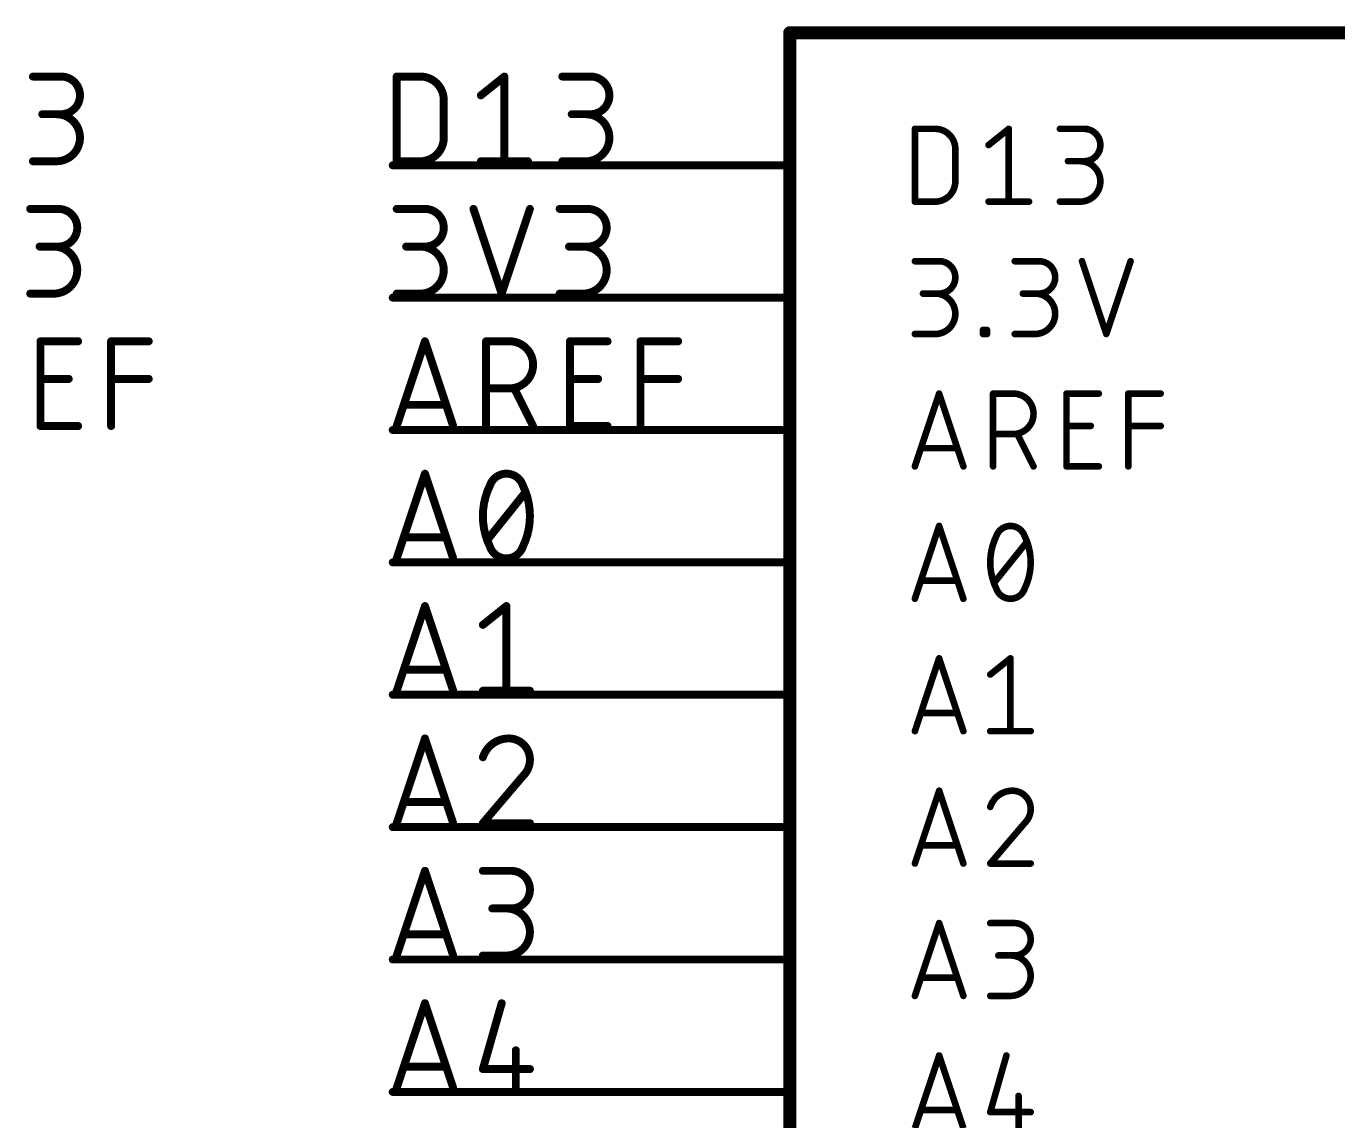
# Model space of a CAD drawing. Extents: x 13 to 226, y 41 to 152.
# Drawn here: x 64.09 to 89.26, y 73.11 to 94.11 of the extents above; entities that cross this region are included whole.
import ezdxf

# ---------------------------------------------------------------- set-up
doc = ezdxf.new("R2010")
doc.units = 0
for name, color, linetype in [('91', 122, 'CONTINUOUS'), ('94', 12, 'CONTINUOUS'), ('95', 251, 'CONTINUOUS')]:
    doc.layers.add(name, color=color, linetype=linetype)

msp = doc.modelspace()

# ---------------------------------------------------------------- linework, layer by layer
at = {"layer": '91', "const_width": 0.1524}
for points in [[(71.12, 91.44), (73.66, 91.44)], [(71.12, 88.9), (73.66, 88.9)], [(71.12, 86.36), (73.66, 86.36)], [(71.12, 83.82), (73.66, 83.82)], [(71.12, 81.28), (73.66, 81.28)], [(71.12, 78.74), (73.66, 78.74)], [(71.12, 76.2), (73.66, 76.2)], [(71.12, 73.66), (73.66, 73.66)]]:
    msp.add_lwpolyline(points, dxfattribs=at)
at = {"layer": '91', "const_width": 0.0762}
for points in [[(71.12, 91.4781, 1), (71.12, 91.4019)], [(73.66, 91.4019, 1), (73.66, 91.4781)], [(71.12, 88.9381, 1), (71.12, 88.8619)], [(73.66, 88.8619, 1), (73.66, 88.9381)], [(71.12, 86.3981, 1), (71.12, 86.3219)], [(73.66, 86.3219, 1), (73.66, 86.3981)], [(71.12, 83.8581, 1), (71.12, 83.7819)], [(73.66, 83.7819, 1), (73.66, 83.8581)], [(71.12, 81.3181, 1), (71.12, 81.2419)], [(73.66, 81.2419, 1), (73.66, 81.3181)], [(71.12, 78.7781, 1), (71.12, 78.7019)], [(73.66, 78.7019, 1), (73.66, 78.7781)], [(71.12, 76.2381, 1), (71.12, 76.1619)], [(73.66, 76.1619, 1), (73.66, 76.2381)], [(71.12, 73.6981, 1), (71.12, 73.6219)], [(73.66, 73.6219, 1), (73.66, 73.6981)]]:
    msp.add_lwpolyline(points, format="xyb", dxfattribs=at)
at = {"layer": '94'}
for points, const_width in [([(78.74, 93.98), (78.74, 53.34)], 0.254), ([(101.6, 93.98), (78.74, 93.98)], 0.254), ([(73.66, 91.44), (78.74, 91.44)], 0.1524), ([(73.66, 88.9), (78.74, 88.9)], 0.1524), ([(73.66, 86.36), (78.74, 86.36)], 0.1524), ([(73.66, 83.82), (78.74, 83.82)], 0.1524), ([(73.66, 81.28), (78.74, 81.28)], 0.1524), ([(73.66, 78.74), (78.74, 78.74)], 0.1524), ([(73.66, 76.2), (78.74, 76.2)], 0.1524), ([(73.66, 73.66), (78.74, 73.66)], 0.1524)]:
    msp.add_lwpolyline(points, dxfattribs=dict(at, const_width=const_width))
for points, const_width in [([(78.8035, 93.98, 1), (78.6765, 93.98)], 0.127), ([(78.74, 94.0435, 1), (78.74, 93.9165)], 0.127), ([(73.66, 91.4781, 1), (73.66, 91.4019)], 0.0762), ([(78.74, 91.4019, 1), (78.74, 91.4781)], 0.0762), ([(73.66, 88.9381, 1), (73.66, 88.8619)], 0.0762), ([(78.74, 88.8619, 1), (78.74, 88.9381)], 0.0762), ([(73.66, 86.3981, 1), (73.66, 86.3219)], 0.0762), ([(78.74, 86.3219, 1), (78.74, 86.3981)], 0.0762), ([(73.66, 83.8581, 1), (73.66, 83.7819)], 0.0762), ([(78.74, 83.7819, 1), (78.74, 83.8581)], 0.0762), ([(73.66, 81.3181, 1), (73.66, 81.2419)], 0.0762), ([(78.74, 81.2419, 1), (78.74, 81.3181)], 0.0762), ([(73.66, 78.7781, 1), (73.66, 78.7019)], 0.0762), ([(78.74, 78.7019, 1), (78.74, 78.7781)], 0.0762), ([(73.66, 76.2381, 1), (73.66, 76.1619)], 0.0762), ([(78.74, 76.1619, 1), (78.74, 76.2381)], 0.0762), ([(73.66, 73.6981, 1), (73.66, 73.6219)], 0.0762), ([(78.74, 73.6219, 1), (78.74, 73.6981)], 0.0762)]:
    msp.add_lwpolyline(points, format="xyb", dxfattribs=dict(at, const_width=const_width))
at = {"layer": '95'}
for points, const_width in [([(64.2146, 93.1418), (64.7564, 93.1418)], 0.1524), ([(71.1962, 91.5162), (71.1962, 93.1418)], 0.1524), ([(71.1962, 93.1418), (71.6478, 93.1418)], 0.1524), ([(72.8114, 92.7806), (73.263, 93.1418)], 0.1524), ([(73.263, 93.1418), (73.263, 91.5162)], 0.1524), ([(74.3745, 93.1418), (74.9164, 93.1418)], 0.1524), ([(72.0993, 92.6902), (72.0993, 91.9678)], 0.1524), ([(64.7564, 92.4193), (64.3952, 92.4193)], 0.1524), ([(74.9164, 92.4193), (74.5552, 92.4193)], 0.1524), ([(81.1403, 90.7415), (81.1403, 92.1385)], 0.127), ([(81.1403, 92.1385), (81.5284, 92.1385)], 0.127), ([(82.5548, 91.8281), (82.9428, 92.1385)], 0.127), ([(82.9428, 92.1385), (82.9428, 90.7415)], 0.127), ([(83.9236, 92.1385), (84.3893, 92.1385)], 0.127), ([(81.9164, 91.7504), (81.9164, 91.1296)], 0.127), ([(64.2146, 91.5162), (64.6661, 91.5162)], 0.1524), ([(71.6478, 91.5162), (71.1962, 91.5162)], 0.1524), ([(72.8114, 91.5162), (73.7145, 91.5162)], 0.1524), ([(74.3745, 91.5162), (74.8261, 91.5162)], 0.1524), ([(84.3893, 91.5176), (84.0789, 91.5176)], 0.127), ([(64.1624, 90.6018), (64.7043, 90.6018)], 0.1524), ([(71.1962, 90.6018), (71.7381, 90.6018)], 0.1524), ([(72.669, 90.6018), (73.2109, 88.9762)], 0.1524), ([(73.2109, 88.9762), (73.7527, 90.6018)], 0.1524), ([(74.3224, 90.6018), (74.8643, 90.6018)], 0.1524), ([(81.5284, 90.7415), (81.1403, 90.7415)], 0.127), ([(82.5548, 90.7415), (83.3309, 90.7415)], 0.127), ([(83.9236, 90.7415), (84.3117, 90.7415)], 0.127), ([(64.7043, 89.8793), (64.3431, 89.8793)], 0.1524), ([(71.7381, 89.8793), (71.3768, 89.8793)], 0.1524), ([(74.8643, 89.8793), (74.5031, 89.8793)], 0.1524), ([(81.1403, 89.5985), (81.606, 89.5985)], 0.127), ([(83.0567, 89.5985), (83.5224, 89.5985)], 0.127), ([(84.3479, 89.5985), (84.8136, 88.2015)], 0.127), ([(84.8136, 88.2015), (85.2793, 89.5985)], 0.127), ([(64.1624, 88.9762), (64.614, 88.9762)], 0.1524), ([(71.1962, 88.9762), (71.6478, 88.9762)], 0.1524), ([(74.3224, 88.9762), (74.774, 88.9762)], 0.1524), ([(81.606, 88.9776), (81.2955, 88.9776)], 0.127), ([(83.5224, 88.9776), (83.2119, 88.9776)], 0.127), ([(64.3599, 86.4362), (64.3599, 88.0618)], 0.1524), ([(64.3599, 88.0618), (65.0824, 88.0618)], 0.1524), ([(65.7147, 86.4362), (65.7147, 88.0618)], 0.1524), ([(65.7147, 88.0618), (66.4371, 88.0618)], 0.1524), ([(71.1962, 86.4362), (71.7381, 88.0618)], 0.1524), ([(71.7381, 88.0618), (72.2799, 86.4362)], 0.1524), ([(72.9109, 86.4362), (72.9109, 88.0618)], 0.1524), ([(72.9109, 88.0618), (73.3625, 88.0618)], 0.1524), ([(74.5199, 86.4362), (74.5199, 88.0618)], 0.1524), ([(74.5199, 88.0618), (75.2424, 88.0618)], 0.1524), ([(75.8747, 86.4362), (75.8747, 88.0618)], 0.1524), ([(75.8747, 88.0618), (76.5971, 88.0618)], 0.1524), ([(81.1403, 88.2015), (81.5284, 88.2015)], 0.127), ([(82.4477, 88.2015), (82.4477, 88.2791)], 0.127), ([(82.4477, 88.2791), (82.5254, 88.2791)], 0.127), ([(82.5254, 88.2015), (82.4477, 88.2015)], 0.127), ([(82.5254, 88.2791), (82.5254, 88.2015)], 0.127), ([(83.0567, 88.2015), (83.4447, 88.2015)], 0.127), ([(64.3599, 87.3393), (64.9018, 87.3393)], 0.1524), ([(65.7147, 87.3393), (66.4371, 87.3393)], 0.1524), ([(74.5199, 87.3393), (75.0618, 87.3393)], 0.1524), ([(75.8747, 87.3393), (76.5971, 87.3393)], 0.1524), ([(73.3625, 87.1587), (72.9109, 87.1587)], 0.1524), ([(73.814, 86.4362), (73.4528, 87.1587)], 0.1524), ([(81.1403, 85.6615), (81.606, 87.0585)], 0.127), ([(81.606, 87.0585), (82.0716, 85.6615)], 0.127), ([(82.6413, 85.6615), (82.6413, 87.0585)], 0.127), ([(82.6413, 87.0585), (83.0294, 87.0585)], 0.127), ([(84.0496, 85.6615), (84.0496, 87.0585)], 0.127), ([(84.0496, 87.0585), (84.6705, 87.0585)], 0.127), ([(85.236, 85.6615), (85.236, 87.0585)], 0.127), ([(85.236, 87.0585), (85.8568, 87.0585)], 0.127), ([(72.1445, 86.8426), (71.3317, 86.8426)], 0.1524), ([(65.0824, 86.4362), (64.3599, 86.4362)], 0.1524), ([(75.2424, 86.4362), (74.5199, 86.4362)], 0.1524), ([(83.0294, 86.2824), (82.6413, 86.2824)], 0.127), ([(83.4174, 85.6615), (83.107, 86.2824)], 0.127), ([(84.0496, 86.4376), (84.5153, 86.4376)], 0.127), ([(85.236, 86.4376), (85.8568, 86.4376)], 0.127), ([(81.9552, 86.0108), (81.2567, 86.0108)], 0.127), ([(71.1962, 83.8962), (71.7381, 85.5218)], 0.1524), ([(71.7381, 85.5218), (72.2799, 83.8962)], 0.1524), ([(84.6705, 85.6615), (84.0496, 85.6615)], 0.127), ([(72.9399, 84.2574), (73.6624, 85.1606)], 0.1524), ([(81.1403, 83.1215), (81.606, 84.5185)], 0.127), ([(81.606, 84.5185), (82.0716, 83.1215)], 0.127), ([(72.1445, 84.3026), (71.3317, 84.3026)], 0.1524), ([(82.6644, 83.4319), (83.2853, 84.2081)], 0.127), ([(81.9552, 83.4708), (81.2567, 83.4708)], 0.127), ([(71.1962, 81.3562), (71.7381, 82.9818)], 0.1524), ([(71.7381, 82.9818), (72.2799, 81.3562)], 0.1524), ([(72.8496, 82.6206), (73.3012, 82.9818)], 0.1524), ([(73.3012, 82.9818), (73.3012, 81.3562)], 0.1524), ([(72.1445, 81.7626), (71.3317, 81.7626)], 0.1524), ([(81.1403, 80.5815), (81.606, 81.9785)], 0.127), ([(81.606, 81.9785), (82.0716, 80.5815)], 0.127), ([(82.5868, 81.6681), (82.9748, 81.9785)], 0.127), ([(82.9748, 81.9785), (82.9748, 80.5815)], 0.127), ([(72.8496, 81.3562), (73.7527, 81.3562)], 0.1524), ([(81.9552, 80.9308), (81.2567, 80.9308)], 0.127), ([(82.5868, 80.5815), (83.3629, 80.5815)], 0.127), ([(71.1962, 78.8162), (71.7381, 80.4418)], 0.1524), ([(71.7381, 80.4418), (72.2799, 78.8162)], 0.1524), ([(73.6173, 79.7193), (72.8496, 78.8162)], 0.1524), ([(72.1445, 79.2226), (71.3317, 79.2226)], 0.1524), ([(81.1403, 78.0415), (81.606, 79.4385)], 0.127), ([(81.606, 79.4385), (82.0716, 78.0415)], 0.127), ([(72.8496, 78.8162), (73.7527, 78.8162)], 0.1524), ([(83.2465, 78.8176), (82.5868, 78.0415)], 0.127), ([(81.9552, 78.3907), (81.2567, 78.3907)], 0.127), ([(82.5868, 78.0415), (83.3629, 78.0415)], 0.127), ([(71.1962, 76.2762), (71.7381, 77.9018)], 0.1524), ([(71.7381, 77.9018), (72.2799, 76.2762)], 0.1524), ([(72.8496, 77.9018), (73.3915, 77.9018)], 0.1524), ([(73.3915, 77.1793), (73.0303, 77.1793)], 0.1524), ([(81.1403, 75.5015), (81.606, 76.8985)], 0.127), ([(81.606, 76.8985), (82.0716, 75.5015)], 0.127), ([(82.5868, 76.8985), (83.0524, 76.8985)], 0.127), ([(72.1445, 76.6826), (71.3317, 76.6826)], 0.1524), ([(72.8496, 76.2762), (73.3012, 76.2762)], 0.1524), ([(83.0524, 76.2776), (82.742, 76.2776)], 0.127), ([(81.9552, 75.8508), (81.2567, 75.8508)], 0.127), ([(82.5868, 75.5015), (82.9748, 75.5015)], 0.127), ([(71.1962, 73.7362), (71.7381, 75.3618)], 0.1524), ([(71.7381, 75.3618), (72.2799, 73.7362)], 0.1524), ([(73.2109, 75.3618), (72.8496, 74.0974)], 0.1524), ([(73.4818, 74.4587), (73.4818, 73.7362)], 0.1524), ([(81.1403, 72.9615), (81.606, 74.3585)], 0.127), ([(81.606, 74.3585), (82.0716, 72.9615)], 0.127), ([(82.8972, 74.3585), (82.5868, 73.2719)], 0.127), ([(72.1445, 74.1426), (71.3317, 74.1426)], 0.1524), ([(72.8496, 74.0974), (73.7527, 74.0974)], 0.1524), ([(83.13, 73.5824), (83.13, 72.9615)], 0.127), ([(81.9552, 73.3107), (81.2567, 73.3107)], 0.127), ([(82.5868, 73.2719), (83.3629, 73.2719)], 0.127)]:
    msp.add_lwpolyline(points, dxfattribs=dict(at, const_width=const_width))
for points, const_width in [([(64.2146, 93.1799, 1), (64.2146, 93.1037)], 0.0762), ([(64.7564, 92.4193, 1), (64.7564, 93.1418)], 0.1524), ([(64.7564, 93.1799, 1), (64.7564, 93.1037)], 0.0762), ([(64.7564, 93.1037, 1), (64.7564, 93.1799)], 0.0762), ([(71.2343, 93.1418, 1), (71.1581, 93.1418)], 0.0762), ([(71.1962, 93.1799, 1), (71.1962, 93.1037)], 0.0762), ([(72.0993, 92.6902, 0.4142), (71.6478, 93.1418)], 0.1524), ([(71.6478, 93.1799, 1), (71.6478, 93.1037)], 0.0762), ([(71.6478, 93.1037, 1), (71.6478, 93.1799)], 0.0762), ([(73.3011, 93.1418, 1), (73.2249, 93.1418)], 0.0762), ([(73.2868, 93.112, 1), (73.2392, 93.1716)], 0.0762), ([(74.3745, 93.1799, 1), (74.3745, 93.1037)], 0.0762), ([(74.9164, 92.4193, 1), (74.9164, 93.1418)], 0.1524), ([(74.9164, 93.1799, 1), (74.9164, 93.1037)], 0.0762), ([(74.9164, 93.1037, 1), (74.9164, 93.1799)], 0.0762), ([(72.1374, 92.6902, 1), (72.0612, 92.6902)], 0.0762), ([(72.0612, 92.6902, 1), (72.1374, 92.6902)], 0.0762), ([(72.7876, 92.8103, 1), (72.8352, 92.7508)], 0.0762), ([(64.3952, 92.4574, 1), (64.3952, 92.3812)], 0.0762), ([(64.6661, 91.5162, 1), (64.6661, 92.4193)], 0.1524), ([(64.6661, 92.4574, 1), (64.6661, 92.3812)], 0.0762), ([(64.7564, 92.4574, 1), (64.7564, 92.3812)], 0.0762), ([(64.7564, 92.3812, 1), (64.7564, 92.4574)], 0.0762), ([(74.5552, 92.4574, 1), (74.5552, 92.3812)], 0.0762), ([(74.8261, 91.5162, 1), (74.8261, 92.4193)], 0.1524), ([(74.8261, 92.4574, 1), (74.8261, 92.3812)], 0.0762), ([(74.9164, 92.4574, 1), (74.9164, 92.3812)], 0.0762), ([(74.9164, 92.3812, 1), (74.9164, 92.4574)], 0.0762), ([(81.1721, 92.1385, 1), (81.1086, 92.1385)], 0.0635), ([(81.1403, 92.1703, 1), (81.1403, 92.1068)], 0.0635), ([(81.9164, 91.7504, 0.4142), (81.5284, 92.1385)], 0.127), ([(81.5284, 92.1703, 1), (81.5284, 92.1068)], 0.0635), ([(81.5284, 92.1068, 1), (81.5284, 92.1703)], 0.0635), ([(82.9746, 92.1385, 1), (82.9111, 92.1385)], 0.0635), ([(82.9627, 92.1137, 1), (82.923, 92.1633)], 0.0635), ([(83.9236, 92.1703, 1), (83.9236, 92.1068)], 0.0635), ([(84.3893, 91.5176, 1), (84.3893, 92.1385)], 0.127), ([(84.3893, 92.1703, 1), (84.3893, 92.1068)], 0.0635), ([(84.3893, 92.1068, 1), (84.3893, 92.1703)], 0.0635), ([(71.6478, 91.5162, 0.4142), (72.0993, 91.9678)], 0.1524), ([(72.1374, 91.9678, 1), (72.0612, 91.9678)], 0.0762), ([(72.0612, 91.9678, 1), (72.1374, 91.9678)], 0.0762), ([(82.5349, 91.8528, 1), (82.5746, 91.8033)], 0.0635), ([(81.9482, 91.7504, 1), (81.8847, 91.7504)], 0.0635), ([(81.8847, 91.7504, 1), (81.9482, 91.7504)], 0.0635), ([(64.2146, 91.5543, 1), (64.2146, 91.4781)], 0.0762), ([(64.6661, 91.5543, 1), (64.6661, 91.4781)], 0.0762), ([(64.6661, 91.4781, 1), (64.6661, 91.5543)], 0.0762), ([(71.1962, 91.5543, 1), (71.1962, 91.4781)], 0.0762), ([(71.1581, 91.5162, 1), (71.2343, 91.5162)], 0.0762), ([(71.6478, 91.5543, 1), (71.6478, 91.4781)], 0.0762), ([(71.6478, 91.4781, 1), (71.6478, 91.5543)], 0.0762), ([(72.8114, 91.5543, 1), (72.8114, 91.4781)], 0.0762), ([(73.2249, 91.5162, 1), (73.3011, 91.5162)], 0.0762), ([(73.7145, 91.4781, 1), (73.7145, 91.5543)], 0.0762), ([(74.3745, 91.5543, 1), (74.3745, 91.4781)], 0.0762), ([(74.8261, 91.5543, 1), (74.8261, 91.4781)], 0.0762), ([(74.8261, 91.4781, 1), (74.8261, 91.5543)], 0.0762), ([(84.0789, 91.5494, 1), (84.0789, 91.4859)], 0.0635), ([(84.3117, 91.5494, 1), (84.3117, 91.4859)], 0.0635), ([(84.3117, 90.7415, 1), (84.3117, 91.5176)], 0.127), ([(84.3893, 91.5494, 1), (84.3893, 91.4859)], 0.0635), ([(84.3893, 91.4859, 1), (84.3893, 91.5494)], 0.0635), ([(81.5284, 90.7415, 0.4142), (81.9164, 91.1296)], 0.127), ([(81.9482, 91.1296, 1), (81.8847, 91.1296)], 0.0635), ([(81.8847, 91.1296, 1), (81.9482, 91.1296)], 0.0635), ([(64.1624, 90.6399, 1), (64.1624, 90.5637)], 0.0762), ([(64.7043, 89.8793, 1), (64.7043, 90.6018)], 0.1524), ([(64.7043, 90.6399, 1), (64.7043, 90.5637)], 0.0762), ([(64.7043, 90.5637, 1), (64.7043, 90.6399)], 0.0762), ([(71.1962, 90.6399, 1), (71.1962, 90.5637)], 0.0762), ([(71.7381, 89.8793, 1), (71.7381, 90.6018)], 0.1524), ([(71.7381, 90.6399, 1), (71.7381, 90.5637)], 0.0762), ([(71.7381, 90.5637, 1), (71.7381, 90.6399)], 0.0762), ([(72.7052, 90.6138, 1), (72.6329, 90.5898)], 0.0762), ([(73.7889, 90.5898, 1), (73.7166, 90.6138)], 0.0762), ([(74.3224, 90.6399, 1), (74.3224, 90.5637)], 0.0762), ([(74.8643, 89.8793, 1), (74.8643, 90.6018)], 0.1524), ([(74.8643, 90.6399, 1), (74.8643, 90.5637)], 0.0762), ([(74.8643, 90.5637, 1), (74.8643, 90.6399)], 0.0762), ([(81.1403, 90.7733, 1), (81.1403, 90.7097)], 0.0635), ([(81.1086, 90.7415, 1), (81.1721, 90.7415)], 0.0635), ([(81.5284, 90.7732, 1), (81.5284, 90.7098)], 0.0635), ([(81.5284, 90.7097, 1), (81.5284, 90.7733)], 0.0635), ([(82.5548, 90.7733, 1), (82.5548, 90.7097)], 0.0635), ([(82.9111, 90.7415, 1), (82.9746, 90.7415)], 0.0635), ([(83.3309, 90.7097, 1), (83.3309, 90.7733)], 0.0635), ([(83.9236, 90.7733, 1), (83.9236, 90.7097)], 0.0635), ([(84.3117, 90.7733, 1), (84.3117, 90.7097)], 0.0635), ([(84.3117, 90.7097, 1), (84.3117, 90.7733)], 0.0635), ([(64.3431, 89.9174, 1), (64.3431, 89.8412)], 0.0762), ([(64.614, 88.9762, 1), (64.614, 89.8793)], 0.1524), ([(64.614, 89.9174, 1), (64.614, 89.8412)], 0.0762), ([(64.7043, 89.9174, 1), (64.7043, 89.8412)], 0.0762), ([(64.7043, 89.8412, 1), (64.7043, 89.9174)], 0.0762), ([(71.3768, 89.9174, 1), (71.3768, 89.8412)], 0.0762), ([(71.6478, 88.9762, 1), (71.6478, 89.8793)], 0.1524), ([(71.6478, 89.9174, 1), (71.6478, 89.8412)], 0.0762), ([(71.7381, 89.9174, 1), (71.7381, 89.8412)], 0.0762), ([(71.7381, 89.8412, 1), (71.7381, 89.9174)], 0.0762), ([(74.5031, 89.9174, 1), (74.5031, 89.8412)], 0.0762), ([(74.774, 88.9762, 1), (74.774, 89.8793)], 0.1524), ([(74.774, 89.9174, 1), (74.774, 89.8412)], 0.0762), ([(74.8643, 89.9174, 1), (74.8643, 89.8412)], 0.0762), ([(74.8643, 89.8412, 1), (74.8643, 89.9174)], 0.0762), ([(81.1403, 89.6303, 1), (81.1403, 89.5667)], 0.0635), ([(81.606, 89.6303, 1), (81.606, 89.5667)], 0.0635), ([(81.606, 88.9776, 1), (81.606, 89.5985)], 0.127), ([(81.606, 89.5667, 1), (81.606, 89.6303)], 0.0635), ([(83.0567, 89.6303, 1), (83.0567, 89.5667)], 0.0635), ([(83.5224, 89.6303, 1), (83.5224, 89.5667)], 0.0635), ([(83.5224, 88.9776, 1), (83.5224, 89.5985)], 0.127), ([(83.5224, 89.5667, 1), (83.5224, 89.6303)], 0.0635), ([(84.3781, 89.6085, 1), (84.3178, 89.5885)], 0.0635), ([(85.3094, 89.5885, 1), (85.2491, 89.6085)], 0.0635), ([(64.1624, 89.0143, 1), (64.1624, 88.9381)], 0.0762), ([(64.614, 89.0143, 1), (64.614, 88.9381)], 0.0762), ([(64.614, 88.9381, 1), (64.614, 89.0143)], 0.0762), ([(71.1962, 89.0143, 1), (71.1962, 88.9381)], 0.0762), ([(71.6478, 89.0143, 1), (71.6478, 88.9381)], 0.0762), ([(71.6478, 88.9381, 1), (71.6478, 89.0143)], 0.0762), ([(73.1747, 88.9882, 1), (73.247, 88.9642)], 0.0762), ([(73.1747, 88.9642, 1), (73.247, 88.9882)], 0.0762), ([(74.3224, 89.0143, 1), (74.3224, 88.9381)], 0.0762), ([(74.774, 89.0143, 1), (74.774, 88.9381)], 0.0762), ([(74.774, 88.9381, 1), (74.774, 89.0143)], 0.0762), ([(81.2955, 89.0094, 1), (81.2955, 88.9459)], 0.0635), ([(81.5284, 89.0094, 1), (81.5284, 88.9459)], 0.0635), ([(81.5284, 88.2015, 1), (81.5284, 88.9776)], 0.127), ([(81.606, 89.0094, 1), (81.606, 88.9459)], 0.0635), ([(81.606, 88.9459, 1), (81.606, 89.0094)], 0.0635), ([(83.2119, 89.0094, 1), (83.2119, 88.9459)], 0.0635), ([(83.4447, 89.0094, 1), (83.4447, 88.9459)], 0.0635), ([(83.4447, 88.2015, 1), (83.4447, 88.9776)], 0.127), ([(83.5224, 89.0094, 1), (83.5224, 88.9459)], 0.0635), ([(83.5224, 88.9459, 1), (83.5224, 89.0094)], 0.0635), ([(64.398, 88.0618, 1), (64.3218, 88.0618)], 0.0762), ([(64.3599, 88.0999, 1), (64.3599, 88.0237)], 0.0762), ([(65.0824, 88.0237, 1), (65.0824, 88.0999)], 0.0762), ([(65.7528, 88.0618, 1), (65.6766, 88.0618)], 0.0762), ([(65.7147, 88.0999, 1), (65.7147, 88.0237)], 0.0762), ([(66.4371, 88.0237, 1), (66.4371, 88.0999)], 0.0762), ([(71.7742, 88.0738, 1), (71.7019, 88.0498)], 0.0762), ([(71.7742, 88.0498, 1), (71.7019, 88.0738)], 0.0762), ([(72.949, 88.0618, 1), (72.8728, 88.0618)], 0.0762), ([(72.9109, 88.0999, 1), (72.9109, 88.0237)], 0.0762), ([(73.3625, 87.1587, 1), (73.3625, 88.0618)], 0.1524), ([(73.3625, 88.0999, 1), (73.3625, 88.0237)], 0.0762), ([(73.3625, 88.0237, 1), (73.3625, 88.0999)], 0.0762), ([(74.558, 88.0618, 1), (74.4818, 88.0618)], 0.0762), ([(74.5199, 88.0999, 1), (74.5199, 88.0237)], 0.0762), ([(75.2424, 88.0237, 1), (75.2424, 88.0999)], 0.0762), ([(75.9128, 88.0618, 1), (75.8366, 88.0618)], 0.0762), ([(75.8747, 88.0999, 1), (75.8747, 88.0237)], 0.0762), ([(76.5971, 88.0237, 1), (76.5971, 88.0999)], 0.0762), ([(81.1403, 88.2333, 1), (81.1403, 88.1698)], 0.0635), ([(81.5284, 88.2333, 1), (81.5284, 88.1698)], 0.0635), ([(81.5284, 88.1698, 1), (81.5284, 88.2333)], 0.0635), ([(82.4477, 88.3109, 1), (82.4477, 88.2474)], 0.0635), ([(82.4795, 88.2791, 1), (82.416, 88.2791)], 0.0635), ([(82.4477, 88.2333, 1), (82.4477, 88.1698)], 0.0635), ([(82.416, 88.2015, 1), (82.4795, 88.2015)], 0.0635), ([(82.5571, 88.2791, 1), (82.4936, 88.2791)], 0.0635), ([(82.4936, 88.2015, 1), (82.5571, 88.2015)], 0.0635), ([(82.5254, 88.2474, 1), (82.5254, 88.3109)], 0.0635), ([(82.5254, 88.1698, 1), (82.5254, 88.2333)], 0.0635), ([(83.0567, 88.2333, 1), (83.0567, 88.1698)], 0.0635), ([(83.4447, 88.2333, 1), (83.4447, 88.1698)], 0.0635), ([(83.4447, 88.1698, 1), (83.4447, 88.2333)], 0.0635), ([(84.7835, 88.2115, 1), (84.8437, 88.1915)], 0.0635), ([(84.7835, 88.1915, 1), (84.8437, 88.2115)], 0.0635), ([(64.3599, 87.3774, 1), (64.3599, 87.3012)], 0.0762), ([(64.9018, 87.3012, 1), (64.9018, 87.3774)], 0.0762), ([(65.7147, 87.3774, 1), (65.7147, 87.3012)], 0.0762), ([(66.4371, 87.3012, 1), (66.4371, 87.3774)], 0.0762), ([(74.5199, 87.3774, 1), (74.5199, 87.3012)], 0.0762), ([(75.0618, 87.3012, 1), (75.0618, 87.3774)], 0.0762), ([(75.8747, 87.3774, 1), (75.8747, 87.3012)], 0.0762), ([(76.5971, 87.3012, 1), (76.5971, 87.3774)], 0.0762), ([(72.9109, 87.1968, 1), (72.9109, 87.1206)], 0.0762), ([(73.3625, 87.1968, 1), (73.3625, 87.1206)], 0.0762), ([(73.3625, 87.1206, 1), (73.3625, 87.1968)], 0.0762), ([(73.4868, 87.1757, 1), (73.4187, 87.1416)], 0.0762), ([(81.6361, 87.0685, 1), (81.5758, 87.0485)], 0.0635), ([(81.6361, 87.0485, 1), (81.5758, 87.0685)], 0.0635), ([(82.673, 87.0585, 1), (82.6095, 87.0585)], 0.0635), ([(82.6413, 87.0903, 1), (82.6413, 87.0268)], 0.0635), ([(83.0294, 87.0903, 1), (83.0294, 87.0268)], 0.0635), ([(83.0294, 86.2824, 1), (83.0294, 87.0585)], 0.127), ([(83.0294, 87.0268, 1), (83.0294, 87.0903)], 0.0635), ([(84.0496, 87.0903, 1), (84.0496, 87.0268)], 0.0635), ([(84.0814, 87.0585, 1), (84.0179, 87.0585)], 0.0635), ([(84.6705, 87.0268, 1), (84.6705, 87.0903)], 0.0635), ([(85.2677, 87.0585, 1), (85.2042, 87.0585)], 0.0635), ([(85.236, 87.0903, 1), (85.236, 87.0268)], 0.0635), ([(85.8568, 87.0268, 1), (85.8568, 87.0903)], 0.0635), ([(71.3317, 86.8807, 1), (71.3317, 86.8045)], 0.0762), ([(72.1445, 86.8045, 1), (72.1445, 86.8807)], 0.0762), ([(64.3599, 86.4743, 1), (64.3599, 86.3981)], 0.0762), ([(64.3218, 86.4362, 1), (64.398, 86.4362)], 0.0762), ([(65.0824, 86.3981, 1), (65.0824, 86.4743)], 0.0762), ([(65.6766, 86.4362, 1), (65.7528, 86.4362)], 0.0762), ([(71.1601, 86.4482, 1), (71.2323, 86.4242)], 0.0762), ([(72.2438, 86.4242, 1), (72.3161, 86.4482)], 0.0762), ([(72.8728, 86.4362, 1), (72.949, 86.4362)], 0.0762), ([(73.7799, 86.4192, 1), (73.8481, 86.4532)], 0.0762), ([(74.5199, 86.4743, 1), (74.5199, 86.3981)], 0.0762), ([(74.4818, 86.4362, 1), (74.558, 86.4362)], 0.0762), ([(75.2424, 86.3981, 1), (75.2424, 86.4743)], 0.0762), ([(75.8366, 86.4362, 1), (75.9128, 86.4362)], 0.0762), ([(82.6413, 86.3141, 1), (82.6413, 86.2506)], 0.0635), ([(83.0294, 86.3141, 1), (83.0294, 86.2506)], 0.0635), ([(83.0294, 86.2506, 1), (83.0294, 86.3141)], 0.0635), ([(83.1354, 86.2966, 1), (83.0786, 86.2682)], 0.0635), ([(84.0496, 86.4694, 1), (84.0496, 86.4059)], 0.0635), ([(84.5153, 86.4059, 1), (84.5153, 86.4694)], 0.0635), ([(85.236, 86.4694, 1), (85.236, 86.4059)], 0.0635), ([(85.8568, 86.4059, 1), (85.8568, 86.4694)], 0.0635), ([(81.2567, 86.0425, 1), (81.2567, 85.979)], 0.0635), ([(81.9552, 85.979, 1), (81.9552, 86.0425)], 0.0635), ([(71.7742, 85.5338, 1), (71.7019, 85.5098)], 0.0762), ([(71.7742, 85.5098, 1), (71.7019, 85.5338)], 0.0762), ([(73.3012, 85.5218, 0.3205), (72.9851, 85.296)], 0.1524), ([(73.6173, 85.296, 0.3205), (73.3012, 85.5218)], 0.1524), ([(73.3012, 85.5599, 1), (73.3012, 85.4837)], 0.0762), ([(73.3012, 85.4837, 1), (73.3012, 85.5599)], 0.0762), ([(81.1102, 85.6715, 1), (81.1704, 85.6515)], 0.0635), ([(82.0415, 85.6515, 1), (82.1018, 85.6715)], 0.0635), ([(82.6095, 85.6615, 1), (82.673, 85.6615)], 0.0635), ([(83.389, 85.6473, 1), (83.4458, 85.6757)], 0.0635), ([(84.0496, 85.6933, 1), (84.0496, 85.6298)], 0.0635), ([(84.0179, 85.6615, 1), (84.0814, 85.6615)], 0.0635), ([(84.6705, 85.6298, 1), (84.6705, 85.6933)], 0.0635), ([(85.2042, 85.6615, 1), (85.2677, 85.6615)], 0.0635), ([(72.9851, 85.296, 0.1139), (72.8496, 84.709)], 0.1524), ([(72.9491, 85.3084, 1), (73.0211, 85.2837)], 0.0762), ([(73.0193, 85.2793, 1), (72.9509, 85.3127)], 0.0762), ([(73.6515, 85.3127, 1), (73.583, 85.2793)], 0.0762), ([(73.7527, 84.709, 0.1139), (73.6173, 85.296)], 0.1524), ([(73.5812, 85.2837, 1), (73.6533, 85.3084)], 0.0762), ([(73.6922, 85.1368, 1), (73.6327, 85.1844)], 0.0762), ([(72.8496, 84.709, 0.1139), (72.9851, 84.122)], 0.1524), ([(72.8877, 84.709, 1), (72.8115, 84.709)], 0.0762), ([(72.8115, 84.709, 1), (72.8877, 84.709)], 0.0762), ([(73.6173, 84.122, 0.1139), (73.7527, 84.709)], 0.1524), ([(73.7908, 84.709, 1), (73.7146, 84.709)], 0.0762), ([(73.7146, 84.709, 1), (73.7908, 84.709)], 0.0762), ([(81.6361, 84.5285, 1), (81.5758, 84.5085)], 0.0635), ([(81.6361, 84.5085, 1), (81.5758, 84.5285)], 0.0635), ([(82.9748, 84.5185, 0.3205), (82.7032, 84.3245)], 0.127), ([(83.2465, 84.3245, 0.3205), (82.9748, 84.5185)], 0.127), ([(82.9748, 84.5502, 1), (82.9748, 84.4868)], 0.0635), ([(82.9748, 84.4868, 1), (82.9748, 84.5502)], 0.0635), ([(71.3317, 84.3407, 1), (71.3317, 84.2645)], 0.0762), ([(72.1445, 84.2645, 1), (72.1445, 84.3407)], 0.0762), ([(72.9102, 84.2812, 1), (72.9697, 84.2336)], 0.0762), ([(82.7032, 84.3245, 0.1139), (82.5868, 83.82)], 0.127), ([(82.6731, 84.3348, 1), (82.7332, 84.3142)], 0.0635), ([(82.7317, 84.3106, 1), (82.6746, 84.3384)], 0.0635), ([(83.275, 84.3384, 1), (83.2179, 84.3106)], 0.0635), ([(83.3629, 83.82, 0.1139), (83.2465, 84.3245)], 0.127), ([(83.2164, 84.3142, 1), (83.2765, 84.3348)], 0.0635), ([(72.9851, 84.122, 0.3205), (73.3012, 83.8962)], 0.1524), ([(73.0211, 84.1343, 1), (72.9491, 84.1096)], 0.0762), ([(72.9509, 84.1053, 1), (73.0193, 84.1387)], 0.0762), ([(73.3012, 83.8962, 0.3205), (73.6173, 84.122)], 0.1524), ([(73.583, 84.1387, 1), (73.6515, 84.1053)], 0.0762), ([(73.6533, 84.1096, 1), (73.5812, 84.1343)], 0.0762), ([(83.3101, 84.1882, 1), (83.2605, 84.2279)], 0.0635), ([(71.1601, 83.9082, 1), (71.2323, 83.8842)], 0.0762), ([(72.2438, 83.8842, 1), (72.3161, 83.9082)], 0.0762), ([(73.3012, 83.9343, 1), (73.3012, 83.8581)], 0.0762), ([(73.3012, 83.8581, 1), (73.3012, 83.9343)], 0.0762), ([(82.5868, 83.82, 0.1139), (82.7032, 83.3155)], 0.127), ([(82.6185, 83.82, 1), (82.555, 83.82)], 0.0635), ([(82.555, 83.82, 1), (82.6185, 83.82)], 0.0635), ([(83.2465, 83.3155, 0.1139), (83.3629, 83.82)], 0.127), ([(83.3946, 83.82, 1), (83.3311, 83.82)], 0.0635), ([(83.3311, 83.82, 1), (83.3946, 83.82)], 0.0635), ([(81.2567, 83.5025, 1), (81.2567, 83.439)], 0.0635), ([(81.9552, 83.439, 1), (81.9552, 83.5025)], 0.0635), ([(82.6396, 83.4518, 1), (82.6892, 83.4121)], 0.0635), ([(82.7332, 83.3258, 1), (82.6731, 83.3052)], 0.0635), ([(82.7032, 83.3155, 0.3205), (82.9748, 83.1215)], 0.127), ([(82.6746, 83.3016, 1), (82.7317, 83.3294)], 0.0635), ([(82.9748, 83.1215, 0.3205), (83.2465, 83.3155)], 0.127), ([(83.2179, 83.3294, 1), (83.275, 83.3016)], 0.0635), ([(83.2765, 83.3052, 1), (83.2164, 83.3258)], 0.0635), ([(81.1102, 83.1315, 1), (81.1704, 83.1115)], 0.0635), ([(82.0415, 83.1115, 1), (82.1018, 83.1315)], 0.0635), ([(82.9748, 83.1532, 1), (82.9748, 83.0898)], 0.0635), ([(82.9748, 83.0898, 1), (82.9748, 83.1532)], 0.0635), ([(71.7742, 82.9938, 1), (71.7019, 82.9698)], 0.0762), ([(71.7742, 82.9698, 1), (71.7019, 82.9938)], 0.0762), ([(73.3393, 82.9818, 1), (73.2631, 82.9818)], 0.0762), ([(73.325, 82.952, 1), (73.2774, 83.0116)], 0.0762), ([(72.8258, 82.6503, 1), (72.8734, 82.5908)], 0.0762), ([(71.3317, 81.8007, 1), (71.3317, 81.7245)], 0.0762), ([(72.1445, 81.7245, 1), (72.1445, 81.8007)], 0.0762), ([(81.6361, 81.9885, 1), (81.5758, 81.9685)], 0.0635), ([(81.6361, 81.9685, 1), (81.5758, 81.9885)], 0.0635), ([(83.0066, 81.9785, 1), (82.9431, 81.9785)], 0.0635), ([(82.9946, 81.9537, 1), (82.955, 82.0033)], 0.0635), ([(82.5669, 81.6928, 1), (82.6066, 81.6433)], 0.0635), ([(71.1601, 81.3682, 1), (71.2323, 81.3442)], 0.0762), ([(72.2438, 81.3442, 1), (72.3161, 81.3682)], 0.0762), ([(72.8496, 81.3943, 1), (72.8496, 81.3181)], 0.0762), ([(73.2631, 81.3562, 1), (73.3393, 81.3562)], 0.0762), ([(73.7527, 81.3181, 1), (73.7527, 81.3943)], 0.0762), ([(81.2567, 80.9625, 1), (81.2567, 80.899)], 0.0635), ([(81.9552, 80.899, 1), (81.9552, 80.9625)], 0.0635), ([(81.1102, 80.5915, 1), (81.1704, 80.5715)], 0.0635), ([(82.0415, 80.5715, 1), (82.1018, 80.5915)], 0.0635), ([(82.5868, 80.6133, 1), (82.5868, 80.5498)], 0.0635), ([(82.9431, 80.5815, 1), (83.0066, 80.5815)], 0.0635), ([(83.3629, 80.5498, 1), (83.3629, 80.6133)], 0.0635), ([(71.7742, 80.4538, 1), (71.7019, 80.4298)], 0.0762), ([(71.7742, 80.4298, 1), (71.7019, 80.4538)], 0.0762), ([(73.3463, 80.4418, 0.3252), (72.8496, 80.0806)], 0.1524), ([(73.7527, 80.0354, 0.4142), (73.3463, 80.4418)], 0.1524), ([(73.3463, 80.4799, 1), (73.3463, 80.4037)], 0.0762), ([(73.3463, 80.4037, 1), (73.3463, 80.4799)], 0.0762), ([(72.8134, 80.0923, 1), (72.8859, 80.0688)], 0.0762), ([(73.6173, 79.7193, 0.2053), (73.7527, 80.0354)], 0.1524), ([(73.7908, 80.0354, 1), (73.7146, 80.0354)], 0.0762), ([(73.7146, 80.0354, 1), (73.7908, 80.0354)], 0.0762), ([(73.6463, 79.6946, 1), (73.5882, 79.744)], 0.0762), ([(73.591, 79.7469, 1), (73.6436, 79.6917)], 0.0762), ([(71.3317, 79.2607, 1), (71.3317, 79.1845)], 0.0762), ([(72.1445, 79.1845, 1), (72.1445, 79.2607)], 0.0762), ([(81.6361, 79.4485, 1), (81.5758, 79.4285)], 0.0635), ([(81.6361, 79.4285, 1), (81.5758, 79.4485)], 0.0635), ([(83.0136, 79.4385, 0.3252), (82.5868, 79.1281)], 0.127), ([(83.3629, 79.0893, 0.4142), (83.0136, 79.4385)], 0.127), ([(83.0136, 79.4703, 1), (83.0136, 79.4068)], 0.0635), ([(83.0136, 79.4068, 1), (83.0136, 79.4702)], 0.0635), ([(82.5566, 79.1378, 1), (82.617, 79.1183)], 0.0635), ([(83.2465, 78.8176, 0.2053), (83.3629, 79.0893)], 0.127), ([(83.3946, 79.0892, 1), (83.3311, 79.0893)], 0.0635), ([(83.3311, 79.0893, 1), (83.3946, 79.0893)], 0.0635), ([(71.1601, 78.8282, 1), (71.2323, 78.8042)], 0.0762), ([(72.2438, 78.8042, 1), (72.3161, 78.8282)], 0.0762), ([(72.8496, 78.8543, 1), (72.8496, 78.7781)], 0.0762), ([(72.8206, 78.8409, 1), (72.8787, 78.7915)], 0.0762), ([(73.7527, 78.7781, 1), (73.7527, 78.8543)], 0.0762), ([(83.2246, 78.8406, 1), (83.2684, 78.7946)], 0.0635), ([(83.2706, 78.797, 1), (83.2223, 78.8382)], 0.0635), ([(81.2567, 78.4225, 1), (81.2567, 78.359)], 0.0635), ([(81.9552, 78.359, 1), (81.9552, 78.4225)], 0.0635), ([(81.1102, 78.0515, 1), (81.1704, 78.0315)], 0.0635), ([(82.0415, 78.0315, 1), (82.1018, 78.0515)], 0.0635), ([(82.5868, 78.0733, 1), (82.5868, 78.0097)], 0.0635), ([(82.5626, 78.0621, 1), (82.611, 78.0209)], 0.0635), ([(83.3629, 78.0097, 1), (83.3629, 78.0733)], 0.0635), ([(71.7742, 77.9138, 1), (71.7019, 77.8898)], 0.0762), ([(71.7742, 77.8898, 1), (71.7019, 77.9138)], 0.0762), ([(72.8496, 77.9399, 1), (72.8496, 77.8637)], 0.0762), ([(73.3915, 77.1793, 1), (73.3915, 77.9018)], 0.1524), ([(73.3915, 77.9399, 1), (73.3915, 77.8637)], 0.0762), ([(73.3915, 77.8637, 1), (73.3915, 77.9399)], 0.0762), ([(73.0303, 77.2174, 1), (73.0303, 77.1412)], 0.0762), ([(73.3012, 76.2762, 1), (73.3012, 77.1793)], 0.1524), ([(73.3012, 77.2174, 1), (73.3012, 77.1412)], 0.0762), ([(73.3915, 77.2174, 1), (73.3915, 77.1412)], 0.0762), ([(73.3915, 77.1412, 1), (73.3915, 77.2174)], 0.0762), ([(81.6361, 76.9085, 1), (81.5758, 76.8885)], 0.0635), ([(81.6361, 76.8885, 1), (81.5758, 76.9085)], 0.0635), ([(82.5868, 76.9303, 1), (82.5868, 76.8667)], 0.0635), ([(83.0524, 76.9303, 1), (83.0524, 76.8667)], 0.0635), ([(83.0524, 76.2776, 1), (83.0524, 76.8985)], 0.127), ([(83.0524, 76.8667, 1), (83.0524, 76.9303)], 0.0635), ([(71.3317, 76.7207, 1), (71.3317, 76.6445)], 0.0762), ([(72.1445, 76.6445, 1), (72.1445, 76.7207)], 0.0762), ([(71.1601, 76.2882, 1), (71.2323, 76.2642)], 0.0762), ([(72.2438, 76.2642, 1), (72.3161, 76.2882)], 0.0762), ([(72.8496, 76.3143, 1), (72.8496, 76.2381)], 0.0762), ([(73.3012, 76.3143, 1), (73.3012, 76.2381)], 0.0762), ([(73.3012, 76.2381, 1), (73.3012, 76.3143)], 0.0762), ([(82.742, 76.3094, 1), (82.742, 76.2459)], 0.0635), ([(82.9748, 75.5015, 1), (82.9748, 76.2776)], 0.127), ([(82.9748, 76.3094, 1), (82.9748, 76.2459)], 0.0635), ([(83.0524, 76.3094, 1), (83.0524, 76.2459)], 0.0635), ([(83.0524, 76.2459, 1), (83.0524, 76.3094)], 0.0635), ([(81.2567, 75.8825, 1), (81.2567, 75.819)], 0.0635), ([(81.9552, 75.819, 1), (81.9552, 75.8825)], 0.0635), ([(81.1102, 75.5115, 1), (81.1704, 75.4915)], 0.0635), ([(82.0415, 75.4915, 1), (82.1018, 75.5115)], 0.0635), ([(82.5868, 75.5333, 1), (82.5868, 75.4698)], 0.0635), ([(82.9748, 75.5333, 1), (82.9748, 75.4698)], 0.0635), ([(82.9748, 75.4698, 1), (82.9748, 75.5333)], 0.0635), ([(71.7742, 75.3738, 1), (71.7019, 75.3498)], 0.0762), ([(71.7742, 75.3498, 1), (71.7019, 75.3738)], 0.0762), ([(73.2475, 75.3513, 1), (73.1742, 75.3723)], 0.0762), ([(73.5199, 74.4587, 1), (73.4437, 74.4587)], 0.0762), ([(81.6361, 74.3685, 1), (81.5758, 74.3485)], 0.0635), ([(81.6361, 74.3485, 1), (81.5758, 74.3685)], 0.0635), ([(82.9277, 74.3498, 1), (82.8667, 74.3672)], 0.0635), ([(71.3317, 74.1807, 1), (71.3317, 74.1045)], 0.0762), ([(72.1445, 74.1045, 1), (72.1445, 74.1807)], 0.0762), ([(72.8496, 74.1355, 1), (72.8496, 74.0593)], 0.0762), ([(72.813, 74.1079, 1), (72.8863, 74.087)], 0.0762), ([(73.7527, 74.0593, 1), (73.7527, 74.1355)], 0.0762), ([(71.1601, 73.7482, 1), (71.2323, 73.7242)], 0.0762), ([(72.2438, 73.7242, 1), (72.3161, 73.7482)], 0.0762), ([(73.4437, 73.7362, 1), (73.5199, 73.7362)], 0.0762), ([(83.1618, 73.5824, 1), (83.0983, 73.5824)], 0.0635), ([(81.2567, 73.3425, 1), (81.2567, 73.279)], 0.0635), ([(81.9552, 73.279, 1), (81.9552, 73.3425)], 0.0635), ([(82.5562, 73.2807, 1), (82.6173, 73.2632)], 0.0635), ([(82.5868, 73.3037, 1), (82.5868, 73.2402)], 0.0635), ([(83.3629, 73.2402, 1), (83.3629, 73.3037)], 0.0635)]:
    msp.add_lwpolyline(points, format="xyb", dxfattribs=dict(at, const_width=const_width))

doc.saveas('drawing.dxf')
